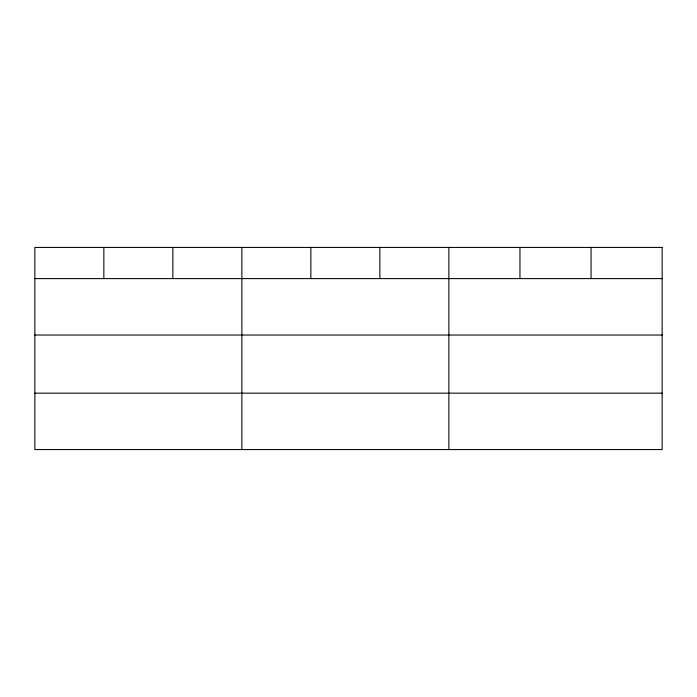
<?xml version="1.0" encoding="UTF-8"?>
<svg xmlns="http://www.w3.org/2000/svg" width="697" height="697" viewBox="0 0 697 697"><rect width="100%" height="100%" fill="white"/><g stroke="black" fill="none" stroke-linecap="round" stroke-linejoin="round"><path stroke-width="1.05" d="M34.85 278.608L662.15 278.608M34.85 335.03L662.15 335.03M34.85 393.152L662.15 393.152M591.056 247.426L591.056 278.608M519.962 247.426L519.962 278.608M448.868 247.426L448.868 449.574M379.865 247.426L379.865 278.608M310.862 247.426L310.862 278.608M241.859 247.426L241.859 449.574M172.856 247.426L172.856 278.608M103.853 247.426L103.853 278.608M662.15 247.426L34.85 247.426L34.85 449.574L662.15 449.574L662.15 247.426"/></g></svg>
